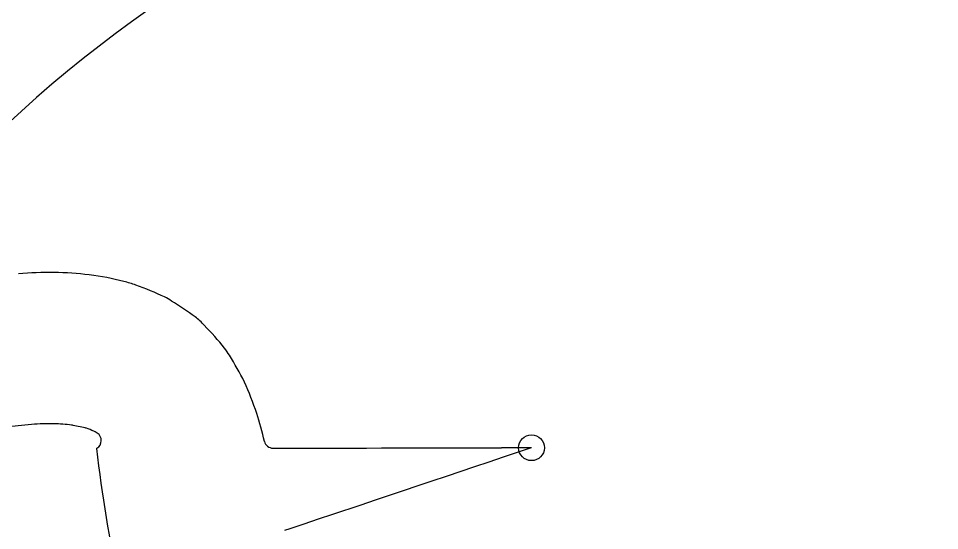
# Model space of a CAD drawing. Header units: millimetres. Extents: x -61 to 61, y -61 to 61.
# Drawn here: x -23.95 to 2.12, y 31.77 to 46.26 of the extents above; entities that cross this region are included whole.
import ezdxf

# ---------------------------------------------------------------- set-up
doc = ezdxf.new("R2010")
doc.units = ezdxf.units.MM
for name, color, linetype in [('CUT_INNER', 6, 'Continuous'), ('CUT_OUTER', 1, 'Continuous'), ('ENGRAVE', 7, 'Continuous')]:
    doc.layers.add(name, color=color, linetype=linetype)

msp = doc.modelspace()

# ---------------------------------------------------------------- linework, layer by layer
at = {"layer": 'CUT_INNER'}
for points in [[(-22.0575, 34.6714), (-22.3938, 34.7429)], [(-21.7385, 34.0903), (-21.7305, 34.095), (-21.7259, 34.0974)], [(-16.7449, 34.0978), (-16.6453, 34.098), (-15.7964, 34.0992), (-15.3719, 34.0999), (-14.9475, 34.1005), (-14.523, 34.1011), (-14.0986, 34.1018), (-13.6741, 34.1024), (-12.8252, 34.1036), (-12.4007, 34.1043), (-11.9763, 34.1049), (-11.1273, 34.1062), (-10.7029, 34.1068), (-10.2784, 34.1074)], [(-9.4309, 34.1084), (-9.4352, 34.1067), (-9.8319, 33.9737), (-10.2343, 33.8387), (-10.6368, 33.7037), (-11.0392, 33.5687), (-11.844, 33.2987), (-12.2464, 33.1637), (-13.4537, 32.7587), (-13.8561, 32.6237), (-14.2585, 32.4887), (-15.0634, 32.2187), (-15.4658, 32.0837), (-15.8682, 31.9487), (-16.2707, 31.8137), (-16.4151, 31.7653)]]:
    msp.add_lwpolyline(points, dxfattribs=at)
for centre, radius, start, end in [((0, 17.3599), 35.4926, 24.83716, 143.49318), ((-23.0137, 26.9521), 12.1154, 89.63518, 94.41948), ((-23.069, 29.4708), 9.5974, 83.24997, 89.2089), ((-22.9044, 31.4081), 7.6544, 75.3124, 82.76933), ((-21.4313, 36.655), 2.2075, 68.49105, 77.76732), ((-23.4303, 30.7118), 8.4758, 64.71291, 70.64991), ((-21.7733, 34.7982), 4.0807, 58.04261, 61.23862), ((-24.5694, 30.1655), 9.4914, 53.671, 58.52402), ((-20.2866, 36.1059), 2.1696, 42.5726, 51.8507), ((-24.2878, 31.9983), 7.9015, 38.58869, 44.87927), ((-21.4558, 34.5884), 4.0805, 31.57472, 34.9622), ((-26.8538, 31.1825), 10.463, 27.22276, 31.98655), ((-28.2805, 31.2783), 11.7112, 18.95066, 23.61063), ((-24.0266, 32.7965), 7.1949, 11.94961, 18.51682), ((-22.6878, 23.8931), 10.9113, 94.66161, 102.58626), ((-23.0371, 27.3845), 7.4034, 89.24476, 94.1639), ((-23.1689, 28.4059), 6.3854, 83.46381, 87.94112), ((-22.4872, 34.2664), 0.4855, 78.91452, 84.66669), ((-22.1252, 34.359), 0.3196, 71.33422, 77.78008), ((-23.4155, 30.817), 4.0892, 66.961, 70.08904), ((-21.934, 34.2835), 0.3195, 60.22288, 68.15721), ((-22.3258, 33.6427), 1.0705, 55.20757, 59.05663), ((-21.8525, 34.313), 0.25, 300.42608, 56.63608), ((-16.7453, 34.3478), 0.25, 194.26259, 270.0848), ((18.9843, 38.7691), 40.9907, 186.55417, 192.07507), ((-8.9001, -753.7736), 787.8822, 90.0385996, 90.1002325)]:
    msp.add_arc(centre, radius, start, end, dxfattribs=at)
at = {"layer": 'CUT_OUTER'}
msp.add_circle((0, 0), 60.75, dxfattribs=at)
at = {"layer": 'ENGRAVE'}
for centre, radius in [((0, 17.3597), 40.0734), ((-9.4295, 34.1087), 0.3645)]:
    msp.add_circle(centre, radius, dxfattribs=at)

doc.saveas('drawing.dxf')
